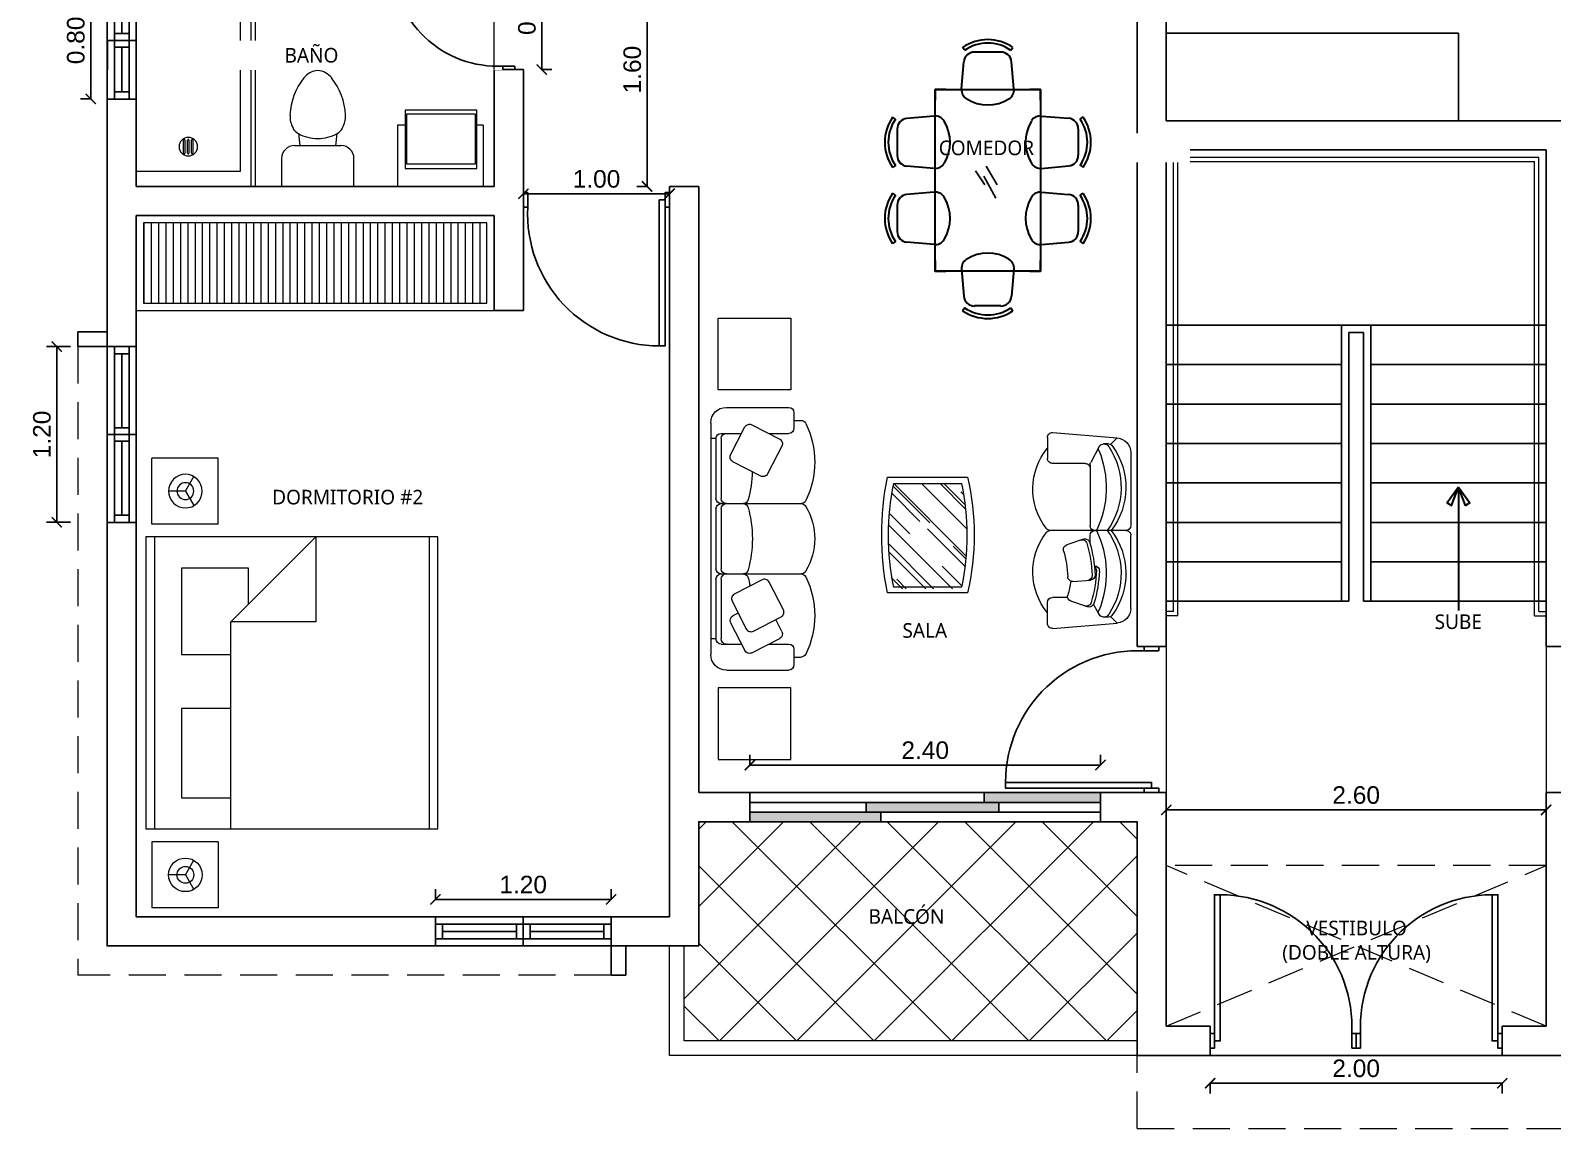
# Model space of a CAD drawing. Header units: feet. Extents: x 317 to 512, y -141 to 162.
# Drawn here: x 369.67 to 380.09, y 15.65 to 23.16 of the extents above; entities that cross this region are included whole.
import ezdxf

# ---------------------------------------------------------------- set-up
doc = ezdxf.new("R2010")
doc.units = ezdxf.units.FT
doc.header["$MEASUREMENT"] = 0
doc.linetypes.add('DASHED', pattern=[19.05, 12.7, -6.35])
for name, color, linetype in [('00-LOSA', 51, 'Continuous'), ('COCINA', 2, 'Continuous'), ('escalera', 2, 'Continuous'), ('PERT-VENT', 8, 'Continuous'), ('PISO', 8, 'Continuous'), ('puertas', 7, 'Continuous'), ('relleno', 8, 'Continuous')]:
    doc.layers.add(name, color=color, linetype=linetype)
for name, color, linetype, lineweight in [('A-GENM', 8, 'Continuous', 9), ('A-WALL', 7, 'Continuous', 25), ('closet', 8, 'Continuous', 5), ('FURN', 2, 'Continuous', 30), ('I-FURN', 2, 'Continuous', 0), ('muebles', 2, 'Continuous', 5), ('P-SANR-FIXT', 2, 'Continuous', 9), ('TXT', 2, 'Continuous', 9), ('vuelo', 251, 'DASHED', 13)]:
    doc.layers.add(name, color=color, linetype=linetype, lineweight=lineweight)
doc.styles.add('ads', font='trebuc.ttf', dxfattribs={"height": 0.14})
doc.styles.get("Standard").update_dxf_attribs({"font": 'arial.ttf'})
doc.dimstyles.new('KEILY', dxfattribs={"dimtxt": 0.12, "dimasz": 0.07, "dimexe": 0.07, "dimexo": 0.25, "dimgap": 0.04, "dimtad": 1, "dimzin": 1, "dimdsep": 46, "dimtxsty": 'Standard', "dimblk": 'ARCHTICK', "dimcen": 2.5, "dimclrd": 256, "dimclre": 256, "dimclrt": 7, "dimazin": 0, "dimtfac": 1, "dimtix": 1, "dimtmove": 2, "dimatfit": 1, "dimfxl": 0.35, "dimfxlon": 1, "dimtolj": 1, "dimtzin": 1, "dimarcsym": 0})

# ---------------------------------------------------------------- blocks, each defined once
blk = doc.blocks.new('A$C4D292AF4')
at = {"layer": 'puertas'}
for points in [[(0.03, 0.05), (0.07, 0.05), (0.07, 1.05), (0.03, 1.05)], [(0, 0), (0.03, 0), (0.03, 0.1), (0, 0.1)], [(0.97, 0), (1, 0), (1, 0.1), (0.97, 0.1)]]:
    blk.add_lwpolyline(points, close=True, dxfattribs=at)
blk.add_arc((0.068, 0.147), 0.903, 357.0481, 89.8556, dxfattribs=at)
blk = doc.blocks.new('bath_sink_6127 - bath_sink_6127-V2-Nivel 1')
at = {"layer": 'I-FURN'}
for p, q in [((0.293, 0.297), (-0.127, 0.297)), ((-0.127, 0.297), (-0.127, -0.29)), ((0.395, 0.244), (-0.005, 0.244)), ((-0.005, 0.244), (-0.005, -0.245)), ((0.025, -0.234), (0.025, 0.233)), ((0.025, 0.233), (0.369, 0.233)), ((0.293, 0.244), (0.293, 0.297)), ((0.369, 0.233), (0.369, -0.234)), ((0.395, -0.245), (0.395, 0.244)), ((0.293, -0.29), (-0.127, -0.29)), ((-0.005, -0.245), (0.395, -0.245)), ((0.369, -0.234), (0.025, -0.234)), ((0.293, -0.29), (0.293, -0.245))]:
    blk.add_line(p, q, dxfattribs=at)
blk = doc.blocks.new('Toilet_-_Tank_-_3D_4840 - 17_ High_ Seat Not Visible-536545-Nivel 1')
at = {"layer": 'P-SANR-FIXT'}
for p, q in [((0.248, 0.489), (-0.248, 0.489)), ((-0.248, 0.489), (-0.248, 0.298)), ((0.248, 0.298), (0.248, 0.489)), ((-0.159, 0.21), (-0.123, 0.21)), ((-0.123, 0.21), (-0.132, 0.127)), ((-0.123, 0.21), (0.123, 0.21)), ((0.132, 0.127), (0.123, 0.21)), ((0.123, 0.21), (0.159, 0.21))]:
    blk.add_line(p, q, dxfattribs=at)
for centre, radius, start, end in [((-0.159, 0.298), 0.0889, 180, 270), ((0.159, 0.298), 0.0889, 270, 360), ((-0.083, 0.041), 0.0995, 119.8981, 151.0596), ((0, -0.104), 0.266, 90.1019, 119.8981), ((0, -0.104), 0.266, 60.1019, 89.8981), ((0.083, 0.041), 0.0995, 28.9404, 60.1019), ((-0.023, 0.008), 0.167, 151.0596, 182.709), ((0.023, 0.008), 0.167, 357.291, 28.9404), ((0.25, 0.021), 0.441, 182.709, 218.5058), ((-0.25, 0.021), 0.441, 321.4942, 357.291), ((0.011, -0.169), 0.136, 218.5058, 265.219), ((-0.011, -0.169), 0.136, 274.781, 321.4942)]:
    blk.add_arc(centre, radius, start, end, dxfattribs=at)
blk = doc.blocks.new('A$C3D6C2CD6')
at = {"layer": 'P-SANR-FIXT'}
for p, q in [((0, 1.55), (0.787, 1.55)), ((0, 0.102), (0, 1.55)), ((0.711, 1.55), (0.711, 0.102)), ((0.787, 0), (0.787, 1.55)), ((0.813, 1.55), (0.813, 0)), ((0.324, 0.227), (0.324, 0.317)), ((0.333, 0.317), (0.333, 0.227)), ((0.351, 0.227), (0.351, 0.317)), ((0.36, 0.317), (0.36, 0.227)), ((0.378, 0.227), (0.378, 0.317)), ((0.387, 0.317), (0.387, 0.227)), ((0.711, 0.102), (0, 0.102)), ((0, 0), (0.787, 0)), ((0.124, 0), (0.787, 0)), ((0.813, 0), (0.787, 0)), ((0.813, 0), (0.787, 0))]:
    blk.add_line(p, q, dxfattribs=at)
for centre, radius, start, end in [((0.356, 0.272), 0.0635, 90, 270), ((0.356, 0.272), 0.0635, 90, 270), ((0.328, 0.317), 0.00444, 360, 180), ((0.356, 0.317), 0.00444, 360, 180), ((0.356, 0.272), 0.0635, 270, 90), ((0.356, 0.272), 0.0635, 270, 90), ((0.383, 0.317), 0.00444, 360, 180), ((0.328, 0.227), 0.00444, 180, 360), ((0.356, 0.227), 0.00444, 180, 360), ((0.383, 0.227), 0.00444, 180, 360)]:
    blk.add_arc(centre, radius, start, end, dxfattribs=at)
blk = doc.blocks.new('A$C6DF15AF1')
for points in [[(0.796, 0.067), (1.703, 0.067), (1.703, 0.133), (0.796, 0.133)], [(1.603, 0.133), (2.4, 0.133), (2.4, 0.2), (1.603, 0.2)], [(0, 0), (0.896, 0), (0.896, 0.067), (0, 0.067)]]:
    blk.add_hatch(color=256).paths.add_polyline_path(points)
at = {"layer": 'PERT-VENT', "extrusion": (-6.28888e-16, -1.94037e-15, -1)}
for points in [[(-0.796, 0.067), (-1.703, 0.067), (-1.703, 0.133), (-0.796, 0.133)], [(-1.603, 0.133), (-2.4, 0.133), (-2.4, 0.2), (-1.603, 0.2)], [(0, 0), (-0.896, 0), (-0.896, 0.067), (0, 0.067)]]:
    blk.add_lwpolyline(points, close=True, dxfattribs=at)
at = {"layer": 'PISO'}
for p, q in [((0, 0.2), (2.4, 0.2)), ((0, 0), (2.4, 0))]:
    blk.add_line(p, q, dxfattribs=at)
at = {"layer": 'PISO', "extrusion": (-6.28888e-16, -1.94037e-15, -1)}
for p, q in [((0.796, 0.133), (0, 0.133)), ((1.703, 0.067), (2.4, 0.067))]:
    blk.add_line(p, q, dxfattribs=at)
blk = doc.blocks.new('A$C5D053580')
for p, q in [((0.855, 1.016), (0.772, 1.159)), ((0.761, 1.017), (0.69, 1.123)), ((0.845, 0.914), (0.753, 1.083))]:
    blk.add_line(p, q)
at = {"layer": 'FURN'}
for p, q in [((0.608, 2.04, -0.375), (0.592, 2.062, -0.375)), ((0.884, 2.026, -0.375), (0.683, 2.026, -0.375)), ((0.96, 2.04, -0.375), (0.975, 2.062, -0.375)), ((0.585, 1.746, -0.375), (0.602, 1.952, -0.375)), ((0.983, 1.746, -0.375), (0.965, 1.952, -0.375)), ((0.384, 1.741, 0.375), (1.184, 1.741, 0.375)), ((0.384, 0.361, 0.375), (0.384, 1.741, 0.375)), ((1.184, 1.741, 0.375), (1.184, 0.361, 0.375)), ((0.082, 1.516, -0.375), (0.059, 1.532, -0.375)), ((0.375, 1.54, -0.375), (0.169, 1.522, -0.375)), ((1.192, 1.54, -0.375), (1.398, 1.523, -0.375)), ((1.486, 1.517, -0.375), (1.508, 1.533, -0.375)), ((0.095, 1.441, -0.375), (0.095, 1.24, -0.375)), ((1.472, 1.442, -0.375), (1.472, 1.241, -0.375)), ((0.082, 1.164, -0.375), (0.059, 1.149, -0.375)), ((0.375, 1.141, -0.375), (0.169, 1.159, -0.375)), ((1.192, 1.142, -0.375), (1.398, 1.16, -0.375)), ((1.486, 1.165, -0.375), (1.508, 1.15, -0.375)), ((0.082, 0.937, -0.375), (0.059, 0.953, -0.375)), ((0.375, 0.96, -0.375), (0.169, 0.943, -0.375)), ((1.192, 0.96, -0.375), (1.398, 0.943, -0.375)), ((1.486, 0.937, -0.375), (1.508, 0.953, -0.375)), ((0.095, 0.862, -0.375), (0.095, 0.661, -0.375)), ((1.472, 0.862, -0.375), (1.472, 0.661, -0.375)), ((0.082, 0.585, -0.375), (0.059, 0.57, -0.375)), ((0.375, 0.562, -0.375), (0.169, 0.58, -0.375)), ((1.192, 0.562, -0.375), (1.398, 0.58, -0.375)), ((1.486, 0.585, -0.375), (1.508, 0.57, -0.375)), ((1.184, 0.361, 0.375), (0.384, 0.361, 0.375)), ((0.585, 0.375, -0.375), (0.602, 0.169, -0.375)), ((0.983, 0.375, -0.375), (0.965, 0.169, -0.375)), ((0.608, 0.082, -0.375), (0.592, 0.059, -0.375)), ((0.884, 0.095, -0.375), (0.683, 0.095, -0.375)), ((0.96, 0.082, -0.375), (0.975, 0.059, -0.375))]:
    blk.add_line(p, q, dxfattribs=at)
for centre, radius, start, end in [((0.784, 1.782, -0.375), 0.339, 55.6197, 124.3803), ((0.784, 1.782, -0.375), 0.312, 55.6197, 124.3803), ((0.683, 1.945, -0.375), 0.0813, 90, 175.0303), ((0.884, 1.945, -0.375), 0.0813, 4.9697, 90), ((0.665, 1.739, -0.375), 0.0813, 175.0303, 238.407), ((0.902, 1.739, -0.375), 0.0813, 301.593, 4.9697), ((0.784, 1.931, -0.375), 0.307, 238.407, 301.593), ((0.339, 1.34, -0.375), 0.339, 145.6197, 214.3803), ((0.339, 1.34, -0.375), 0.312, 145.6197, 214.3803), ((0.176, 1.441, -0.375), 0.0813, 94.9697, 180), ((0.382, 1.459, -0.375), 0.0813, 31.593, 94.9697), ((1.185, 1.46, -0.375), 0.0813, 85.0303, 148.407), ((1.391, 1.442, -0.375), 0.0813, 0, 85.0303), ((1.229, 1.341, -0.375), 0.312, 325.6197, 34.3803), ((1.229, 1.341, -0.375), 0.339, 325.6197, 34.3803), ((0.19, 1.34, -0.375), 0.307, 328.407, 31.593), ((1.378, 1.341, -0.375), 0.307, 148.407, 211.593), ((0.176, 1.24, -0.375), 0.0813, 180, 265.0303), ((0.382, 1.222, -0.375), 0.0813, 265.0303, 328.407), ((1.185, 1.223, -0.375), 0.0813, 211.593, 274.9697), ((1.391, 1.241, -0.375), 0.0813, 274.9697, 0), ((0.339, 0.761, -0.375), 0.339, 145.6197, 214.3803), ((0.339, 0.761, -0.375), 0.312, 145.6197, 214.3803), ((0.176, 0.862, -0.375), 0.0813, 94.9697, 180), ((0.382, 0.88, -0.375), 0.0813, 31.593, 94.9697), ((1.185, 0.88, -0.375), 0.0813, 85.0303, 148.407), ((1.391, 0.862, -0.375), 0.0813, 0, 85.0303), ((1.229, 0.761, -0.375), 0.312, 325.6197, 34.3803), ((1.229, 0.761, -0.375), 0.339, 325.6197, 34.3803), ((0.19, 0.761, -0.375), 0.307, 328.407, 31.593), ((1.378, 0.761, -0.375), 0.307, 148.407, 211.593), ((0.176, 0.661, -0.375), 0.0813, 180, 265.0303), ((0.382, 0.643, -0.375), 0.0813, 265.0303, 328.407), ((1.185, 0.643, -0.375), 0.0813, 211.593, 274.9697), ((1.391, 0.661, -0.375), 0.0813, 274.9697, 0), ((0.784, 0.19, -0.375), 0.307, 58.407, 121.593), ((0.665, 0.382, -0.375), 0.0813, 121.593, 184.9697), ((0.902, 0.382, -0.375), 0.0813, 355.0303, 58.407), ((0.683, 0.176, -0.375), 0.0813, 184.9697, 270), ((0.884, 0.176, -0.375), 0.0813, 270, 355.0303), ((0.784, 0.339, -0.375), 0.339, 235.6197, 304.3803), ((0.784, 0.339, -0.375), 0.312, 235.6197, 304.3803)]:
    blk.add_arc(centre, radius, start, end, dxfattribs=at)
for points in [[(0.384, 1.741, -0.375), (0.384, 1.741, 0.375), (0.384, 1.661, 0.375), (0.384, 1.701, -0.375)], [(0.464, 1.741, 0.375), (0.424, 1.741, -0.375), (0.384, 1.741, -0.375), (0.384, 1.741, 0.375)], [(1.184, 0.361, 0.425), (0.384, 0.361, 0.425), (0.384, 1.741, 0.425), (1.184, 1.741, 0.425)], [(1.104, 1.741, 0.375), (1.144, 1.741, -0.375), (1.184, 1.741, -0.375), (1.184, 1.741, 0.375)], [(1.184, 1.741, -0.375), (1.184, 1.741, 0.375), (1.184, 1.661, 0.375), (1.184, 1.701, -0.375)], [(0.384, 0.361, -0.375), (0.384, 0.361, 0.375), (0.384, 0.441, 0.375), (0.384, 0.401, -0.375)], [(0.464, 0.361, 0.375), (0.424, 0.361, -0.375), (0.384, 0.361, -0.375), (0.384, 0.361, 0.375)], [(1.104, 0.361, 0.375), (1.144, 0.361, -0.375), (1.184, 0.361, -0.375), (1.184, 0.361, 0.375)], [(1.184, 0.361, -0.375), (1.184, 0.361, 0.375), (1.184, 0.441, 0.375), (1.184, 0.401, -0.375)]]:
    blk.add_3dface(points, dxfattribs=at)
blk = doc.blocks.new('A$C4CC40D8E')
at = {"layer": 'muebles'}
for p, q in [((0.15, 2.525, 0.013), (0.75, 2.525, 0.013)), ((0, 0.15, 0.013), (0, 2.375, 0.013)), ((0.396, 2.358, 0.013), (0.663, 2.221, 0.013)), ((0.8, 2.325, 0.013), (0.8, 2.475, 0.013)), ((0.8, 2.4, 0.013), (0.868, 2.4, 0.013)), ((0.05, 2.225, 0.013), (0, 2.225, 0.013)), ((0.05, 1.65, 0.013), (0.05, 2.225, 0.013)), ((0.1, 2.275, 0.013), (0.297, 2.275, 0.013)), ((0.1, 1.65, 0.013), (0.1, 2.225, 0.013)), ((0.191, 2.07, 0.013), (0.329, 2.337, 0.013)), ((0.557, 2.275, 0.013), (0.75, 2.275, 0.013)), ((0.684, 2.153, 0.013), (0.625, 2.039, 0.013)), ((0.264, 1.976, 0.013), (0.213, 2.003, 0.013)), ((0.05, 0.975, 0.013), (0.05, 1.55, 0.013)), ((0.1, 1.6, 0.013), (0.869, 1.6, 0.013)), ((0.1, 0.975, 0.013), (0.1, 1.55, 0.013)), ((0.1, 0.925, 0.013), (0.869, 0.925, 0.013)), ((0.05, 0.3, 0.013), (0.05, 0.875, 0.013)), ((0.1, 0.3, 0.013), (0.1, 0.875, 0.013)), ((0.05, 0.3, 0.013), (0, 0.3, 0.013)), ((0.1, 0.25, 0.013), (0.297, 0.25, 0.013)), ((0.557, 0.25, 0.013), (0.75, 0.25, 0.013)), ((0.8, 0.05, 0.013), (0.8, 0.2, 0.013)), ((0.8, 0.125, 0.013), (0.868, 0.125, 0.013)), ((0.15, 0, 0.013), (0.75, 0, 0.013))]:
    blk.add_line(p, q, dxfattribs=at)
at = {"layer": 'muebles', "elevation": 0.013}
for points in [[(0.698, 1.945), (0.56, 1.678, -0.414214), (0.493, 1.657), (0.226, 1.794, -0.414214), (0.205, 1.861), (0.342, 2.128, -0.414214), (0.41, 2.15), (0.676, 2.012, -0.414214)], [(0.684, 0.372), (0.547, 0.638, 0.414214), (0.48, 0.66), (0.213, 0.522, 0.414214), (0.191, 0.455), (0.329, 0.188, 0.414214), (0.396, 0.167), (0.663, 0.304, 0.414214)]]:
    blk.add_lwpolyline(points, format="xyb", close=True, dxfattribs=at)
at = {"layer": 'muebles'}
for centre, radius, start, end in [((0.15, 2.375, 0.013), 0.15, 90, 180), ((0.75, 2.475, 0.013), 0.05, 360, 90), ((0.373, 2.314, 0.013), 0.05, 62.7398, 152.7398), ((0.868, 2.35, 0.013), 0.05, 23.8847, 90), ((0.162, 2, 0.013), 0.838, 333.776, 26.224), ((0.1, 2.225, 0.013), 0.05, 90, 180), ((0.15, 2.225, 0.013), 0.05, 90, 180), ((0.64, 2.176, 0.013), 0.05, 332.7398, 62.7398), ((0.75, 2.325, 0.013), 0.05, 270, 360), ((0.236, 2.047, 0.013), 0.05, 152.7398, 242.7398), ((0.1, 1.65, 0.013), 0.05, 180, 270), ((0.15, 1.65, 0.013), 0.05, 180, 270), ((0.311, 1.65, 0.013), 0.05, 270, 347.1604), ((-0.718, 1.937, 0.013), 1.118, 344.5029, 348.573), ((0.868, 1.65, 0.013), 0.05, 270, 336.1153), ((0.1, 1.55, 0.013), 0.05, 90, 180), ((0.15, 1.55, 0.013), 0.05, 90, 180), ((0.311, 1.55, 0.013), 0.05, 12.8396, 90), ((-0.718, 1.262, 0.013), 1.118, 344.5029, 15.4971), ((0.869, 1.55, 0.013), 0.05, 25.9445, 90), ((0.399, 1.262, 0.013), 0.601, 329.0457, 30.9543), ((0.1, 0.975, 0.013), 0.05, 180, 270), ((0.1, 0.875, 0.013), 0.05, 90, 180), ((0.15, 0.975, 0.013), 0.05, 180, 270), ((0.15, 0.875, 0.013), 0.05, 90, 180), ((0.311, 0.975, 0.013), 0.05, 270, 347.1604), ((0.311, 0.875, 0.013), 0.05, 12.8396, 90), ((-0.718, 0.587, 0.013), 1.118, 1.5948, 15.4971), ((0.868, 0.875, 0.013), 0.05, 23.8847, 90), ((0.869, 0.975, 0.013), 0.05, 270, 334.0555), ((0.162, 0.525, 0.013), 0.838, 333.776, 26.224), ((0.1, 0.3, 0.013), 0.05, 180, 270), ((0.15, 0.3, 0.013), 0.05, 180, 270), ((0.15, 0.15, 0.013), 0.15, 180, 270), ((0.75, 0.2, 0.013), 0.05, 0, 90), ((0.868, 0.175, 0.013), 0.05, 270, 336.1153), ((0.75, 0.05, 0.013), 0.05, 270, 0)]:
    blk.add_arc(centre, radius, start, end, dxfattribs=at)
blk = doc.blocks.new('A$C6E953964')
at = {"layer": 'muebles'}
for p, q in [((1.358, 1.876), (1.206, 1.724)), ((1.432, 1.873), (1.859, 1.37)), ((1.316, 1.543), (1.206, 1.653)), ((1.527, 1.466), (1.366, 1.546)), ((1.666, 1.438), (1.552, 1.404)), ((1.751, 1.39), (1.716, 1.426)), ((1.239, 1.39), (1.356, 1.253)), ((1.859, 1.37), (1.763, 1.37)), ((1.252, 0.639), (0.704, 1.187)), ((1.008, 1.008), (0.928, 1.169)), ((1.279, 1.121), (1.282, 1.118)), ((1.85, 1.167), (1.323, 0.639)), ((1.091, 0.994), (1.029, 0.932)), ((0.519, 0.422), (0.959, 0.862)), ((0.015, 0.533), (0.167, 0.686)), ((0.475, 0.449), (0.238, 0.686)), ((0.724, 0.041), (1.252, 0.568)), ((0.018, 0.459), (0.521, 0.032)), ((0.453, 0.225), (0.506, 0.401)), ((0.501, 0.14), (0.465, 0.175)), ((0.521, 0.032), (0.521, 0.128))]:
    blk.add_line(p, q, dxfattribs=at)
for centre, radius, start, end in [((1.393, 1.841), 0.05, 40.2921, 135), ((1.346, 1.144), 0.659, 95.5762, 172.3053), ((1.241, 1.689), 0.05, 135, 225), ((0.711, 1.797), 1.001, 289.1764, 337.4282), ((1.201, 1.357), 0.05, 40.5997, 133.14), ((0.355, 2.044), 1.078, 323.4757, 331.2045), ((1.343, 1.501), 0.05, 63.7448, 151.2045), ((0.355, 2.044), 1.328, 317.1583, 331.5028), ((1.478, 1.435), 0.05, 331.5028, 63.7448), ((1.505, 1.421), 0.05, 331.5542, 63.7448), ((1.68, 1.39), 0.05, 45, 153.7448), ((1.686, 1.385), 0.05, 343.3506, 45), ((0.429, 2.18), 1.078, 298.7955, 313.14), ((0.992, 1.521), 0.758, 279.5275, 348.5153), ((1.054, 1.459), 0.72, 277.3329, 350.6734), ((1.299, 1.243), 0.05, 312.8417, 40.5997), ((0.355, 2.044), 1.358, 317.2097, 331.5542), ((1.318, 1.22), 0.05, 312.7903, 40.5997), ((1.716, 1.355), 0.05, 345.2193, 45), ((1.744, 1.273), 0.15, 315, 40.2921), ((0.747, 0.545), 0.659, 97.6947, 174.4238), ((0.67, 1.15), 0.05, 45, 103.6093), ((0.741, 1.221), 0.05, 166.3907, 225), ((0.973, 1.192), 0.05, 118.7955, 206.2552), ((0.429, 2.18), 1.328, 298.4972, 312.8417), ((0.429, 2.18), 1.358, 298.4458, 312.7903), ((1.315, 1.156), 0.05, 229.4003, 317.2097), ((1.292, 1.175), 0.05, 262.286, 317.1583), ((1.039, 1.057), 0.05, 206.2552, 298.4972), ((1.053, 1.03), 0.05, 206.2552, 298.4458), ((0.094, 1.18), 1.001, 292.5718, 340.8236), ((0.994, 0.826), 0.05, 45, 135), ((1.065, 0.897), 0.05, 135, 225), ((0.202, 0.65), 0.05, 45, 135), ((0.37, 0.899), 0.758, 281.4847, 350.4725), ((0.432, 0.837), 0.72, 279.3266, 352.6671), ((1.217, 0.604), 0.05, 315, 45), ((1.287, 0.674), 0.05, 225, 315), ((0.05, 0.498), 0.05, 135, 229.7079), ((0.51, 0.484), 0.05, 225, 315), ((0.554, 0.387), 0.05, 135, 163.0552), ((0.501, 0.211), 0.05, 116.2552, 225), ((0.507, 0.205), 0.05, 225, 286.6494), ((0.536, 0.175), 0.05, 225, 284.7807), ((0.618, 0.147), 0.15, 229.7079, 315)]:
    blk.add_arc(centre, radius, start, end, dxfattribs=at)
blk = doc.blocks.new('A$C00990124')
at = {"layer": 'relleno', "ltscale": 0.4}
h = blk.add_hatch(dxfattribs=at)
h.set_pattern_fill('AR-RROOF', color=256, scale=0.008831, angle=585, style=0)
h.set_pattern_definition([(315, (-222.8446, 143.9424), (0.19032512, -0.50753365), [3.3645046, -0.4486006, 1.1215015, -0.2243003]), (315, (-222.71296, 143.65215), (-0.36954794, -0.0523394), [0.6729009, -0.0740191, 1.3458018, -0.1682252]), (315, (-222.90011, 143.72828), (0.71847733, -0.93100705), [1.79440245, -0.3140204, 0.8972012, -0.2243003])])
h.paths.add_polyline_path([(0.548, 0.748), (0.08, 0.748, 0.101119), (0.08, 0.028), (0.548, 0.028, 0.101119)])
at = {"layer": 'muebles'}
for p, q in [((0.08, 0.748, 449.107), (0.548, 0.748, 449.107)), ((0.548, 0.038, 449.107), (0.08, 0.038, 449.107))]:
    blk.add_line(p, q, dxfattribs=at)
at = {"layer": 'muebles', "elevation": 449.107}
blk.add_lwpolyline([(0.04, 0.791), (0.587, 0.791, -0.117641), (0.587, 0), (0.04, 0, -0.100473), (0.04, 0.791)], format="xyb", close=True, dxfattribs=at)
at = {"layer": 'muebles'}
for centre, start, end in [((1.791, 0.393, 449.107), 168.2811, 191.7189), ((-1.162, 0.393, 449.107), 348.2811, 11.7189)]:
    blk.add_arc(centre, 1.747, start, end, dxfattribs=at)
blk = doc.blocks.new('A$C154754DE')
at = {"layer": 'muebles'}
for p, q in [((1.505, 3.079, 224.56), (1.958, 3.079, 224.56)), ((1.505, 2.626, 224.56), (1.505, 3.079, 224.56)), ((1.958, 2.626, 224.56), (1.958, 3.079, 224.56)), ((1.729, 2.853, 224.56), (1.672, 2.953, 224.56)), ((1.729, 2.853, 224.56), (1.672, 2.754, 224.56)), ((1.729, 2.853, 224.56), (1.844, 2.853, 224.56)), ((1.505, 2.626, 224.56), (1.958, 2.626, 224.56)), ((0, 2.54, 224.56), (2, 2.54, 224.56)), ((0, 0.54, 224.56), (0, 2.54, 224.56)), ((0.061, 2.54, 224.56), (0.061, 0.54, 224.56)), ((1.419, 1.958, 224.56), (0.837, 2.54, 224.56)), ((0.837, 2.54, 224.56), (0.837, 1.958, 224.56)), ((1.939, 0.54, 224.56), (1.939, 2.54, 224.56)), ((2, 2.54, 224.56), (2, 0.54, 224.56)), ((1.296, 2.326, 224.56), (1.755, 2.326, 224.56)), ((1.296, 2.081, 224.56), (1.296, 2.326, 224.56)), ((1.755, 2.326, 224.56), (1.755, 1.734, 224.56)), ((0.837, 1.958, 224.56), (1.419, 1.958, 224.56)), ((1.419, 0.54, 224.56), (1.419, 1.958, 224.56)), ((1.755, 1.734, 224.56), (1.419, 1.734, 224.56)), ((1.419, 1.364, 224.56), (1.755, 1.364, 224.56)), ((1.755, 1.364, 224.56), (1.755, 0.754, 224.56)), ((1.755, 0.754, 224.56), (1.419, 0.754, 224.56)), ((2, 0.54, 224.56), (0, 0.54, 224.56)), ((1.505, 0.453, 224.56), (1.958, 0.453, 224.56)), ((1.505, 0.453, 224.56), (1.505, 0, 224.56)), ((1.958, 0.453, 224.56), (1.958, 0, 224.56)), ((1.729, 0.226, 224.56), (1.672, 0.326, 224.56)), ((1.729, 0.226, 224.56), (1.672, 0.126, 224.56)), ((1.729, 0.226, 224.56), (1.844, 0.226, 224.56)), ((1.505, 0, 224.56), (1.958, 0, 224.56))]:
    blk.add_line(p, q, dxfattribs=at)
at = {"layer": 'muebles', "extrusion": (0, 0, -1)}
for centre, major_axis, start_param, end_param in [((1.729, 2.853, 224.56), (-0.0814, -0.0814), -1.570796, 4.712389), ((1.729, 0.226, 224.56), (-0.0407, 0.0407), 1.570796326794897, 7.853981633974483)]:
    blk.add_ellipse(centre, major_axis=major_axis, ratio=1, start_param=start_param, end_param=end_param, dxfattribs=at)
at = {"layer": 'muebles'}
for centre, major_axis, start_param, end_param in [((1.729, 2.853, 224.56), (-0.0407, -0.0407), 1.570796326794897, 7.853981633974483), ((1.729, 0.226, 224.56), (-0.0814, 0.0814), -1.570796, 4.712389)]:
    blk.add_ellipse(centre, major_axis=major_axis, ratio=1, start_param=start_param, end_param=end_param, dxfattribs=at)
blk = doc.blocks.new('A$C72735B25')
at = {"layer": 'PERT-VENT', "extrusion": (-1.27878e-17, -1.31713e-15, -1)}
for p, q in [((0, 0), (0, 1.203)), ((0.05, 0), (0.05, 1.203)), ((0.1, 0.648), (0.1, 1.149)), ((0.15, 0), (0.15, 1.203)), ((0.2, 0), (0.2, 1.203)), ((0.15, 0.648), (0.05, 0.648)), ((0.2, 0.602), (0, 0.602)), ((0.15, 0.555), (0.05, 0.555)), ((0.1, 0.05), (0.1, 0.555)), ((0.05, 0.05), (0.15, 0.05))]:
    blk.add_line(p, q, dxfattribs=at)
at = {"layer": 'PERT-VENT', "extrusion": (-1.27878e-17, 1.31713e-15, -1)}
blk.add_line((0.05, 1.153), (0.15, 1.153), dxfattribs=at)
blk = doc.blocks.new('A$C4D6C175D')
at = {"layer": 'PERT-VENT', "extrusion": (-1.27878e-17, -1.31713e-15, -1)}
for p, q in [((0, 0), (0, 0.803)), ((0.05, 0), (0.05, 0.803)), ((0.1, 0.448), (0.1, 0.749)), ((0.15, 0), (0.15, 0.803)), ((0.2, 0), (0.2, 0.803)), ((0.15, 0.448), (0.05, 0.448)), ((0.2, 0.402), (0, 0.402)), ((0.15, 0.355), (0.05, 0.355)), ((0.1, 0.05), (0.1, 0.355)), ((0.05, 0.05), (0.15, 0.05))]:
    blk.add_line(p, q, dxfattribs=at)
at = {"layer": 'PERT-VENT', "extrusion": (-1.27878e-17, 1.31713e-15, -1)}
blk.add_line((0.05, 0.753), (0.15, 0.753), dxfattribs=at)
blk = doc.blocks.new('A$C074D4DC8')
at = {"layer": 'FURN'}
blk.add_line((0.0418, 0.3424), (0.0418, -0.1979), dxfattribs=at)
for points in [[(0.0418, 0.3424), (-0.0084, 0.2735), (0.0117, 0.2615), (0.0418, 0.3424)], [(0.0418, 0.3424), (0.0919, 0.2735), (0.0719, 0.2615), (0.0418, 0.3424)]]:
    blk.add_lwpolyline(points, dxfattribs=at)
blk = doc.blocks.new('A$C07320120')
at = {"layer": 'closet'}
h = blk.add_hatch(dxfattribs=at)
h.set_pattern_fill('ANSI31', color=256, scale=0.4, angle=45, style=0)
h.set_pattern_definition([(90, (0.25, 5.65), (-0.05, 7e-18), [])])
h.paths.add_polyline_path([(0.25, 5.65), (2.6, 5.65), (2.6, 6.2), (0.25, 6.2)])
at = {"layer": 'PISO'}
h = blk.add_hatch(dxfattribs=at)
h.set_pattern_fill('NET', color=256, scale=3, angle=45, style=0)
h.set_pattern_definition([(45, (3.95, 0.6), (-0.265165, 0.265165), []), (135, (3.95, 0.6), (-0.265165, -0.265165), [])])
h.paths.add_polyline_path([(4.05, 2.1), (7.05, 2.1), (7.05, 0.6), (3.95, 0.6), (3.95, 1.25), (4.05, 1.25)])
at = {"layer": 'A-GENM'}
for p, q in [((3.85, 0.5), (3.85, 1.25)), ((3.95, 0.6), (3.95, 1.25)), ((7.05, 0.6), (3.95, 0.6)), ((7.05, 0.5), (3.85, 0.5))]:
    blk.add_line(p, q, dxfattribs=at)
at = {"layer": 'A-WALL'}
for p, q in [((7.25, 6.9), (7.25, 12.4)), ((7.05, 3.3), (7.05, 10.8)), ((2.65, 6.45), (2.65, 7.25)), ((2.65, 7.25), (2.85, 7.25)), ((2.85, 5.6), (2.85, 7.25)), ((0, 5.454), (0, 7.048)), ((0.2, 6.45), (0.2, 7.048)), ((7.25, 6.9), (10.05, 6.9)), ((7.25, 3.3), (7.25, 6.7)), ((7.25, 3.3), (7.25, 6.7)), ((7.25, 6.7), (9.85, 6.7)), ((9.85, 3.3), (9.85, 6.7)), ((0.2, 6.45), (2.65, 6.45)), ((3.85, 1.45), (3.85, 6.45)), ((3.85, 6.45), (4.05, 6.45)), ((4.05, 2.3), (4.05, 6.45)), ((0.2, 5.354), (0.2, 6.25)), ((0.2, 6.25), (2.65, 6.25)), ((2.65, 5.6), (2.65, 6.25)), ((2.65, 5.6), (2.85, 5.6)), ((-0.2, 5.354), (-0.2, 5.454)), ((0, 1.25), (0, 4.15)), ((0.2, 1.45), (0.2, 4.15)), ((7.25, 3.3), (7.05, 3.3)), ((9.85, 3.3), (10.05, 3.3)), ((4.05, 2.3), (4.4, 2.3)), ((4.4, 2.3), (4.4, 2.1)), ((6.8, 2.3), (7.25, 2.3)), ((6.8, 2.3), (6.8, 2.1)), ((7.25, 0.7), (7.25, 2.3)), ((10.3, 2.3), (9.85, 2.3)), ((9.85, 0.7), (9.85, 2.3)), ((4.05, 1.25), (4.05, 2.1)), ((4.05, 2.1), (4.4, 2.1)), ((6.8, 2.1), (7.05, 2.1)), ((7.05, 0.5), (7.05, 2.1)), ((0.2, 1.45), (2.247, 1.45)), ((3.45, 1.45), (3.85, 1.45)), ((0, 1.25), (2.247, 1.25)), ((3.55, 1.25), (4.05, 1.25)), ((3.45, 1.05), (3.55, 1.05)), ((7.25, 0.7), (7.55, 0.7)), ((7.55, 0.7), (7.55, 0.5)), ((9.85, 0.7), (9.55, 0.7)), ((9.55, 0.7), (9.55, 0.5)), ((7.05, 0.5), (7.55, 0.5)), ((10.05, 0.5), (9.55, 0.5))]:
    blk.add_line(p, q, dxfattribs=at)
at = {"layer": 'A-WALL', "extrusion": (-1.27878e-17, -1.31713e-15, -1)}
for p, q in [((0.2, 7.048), (0, 7.048)), ((-0.2, 5.454), (0, 5.454)), ((-0.2, 5.354), (0.2, 5.354)), ((0.2, 4.15), (0, 4.15)), ((0.2, 4.15), (0, 4.15))]:
    blk.add_line(p, q, dxfattribs=at)
at = {"layer": 'A-WALL', "extrusion": (-6.28888e-16, -1.93323e-15, -1)}
for p, q in [((2.247, 1.45), (2.247, 1.25)), ((2.247, 1.45), (2.247, 1.25)), ((3.45, 1.05), (3.45, 1.45)), ((3.55, 1.05), (3.55, 1.25))]:
    blk.add_line(p, q, dxfattribs=at)
at = {"layer": 'closet'}
for p, q in [((7.3, 3.54), (7.3, 6.65)), ((7.3, 6.65), (9.8, 6.65)), ((7.33, 3.51), (7.33, 6.62)), ((7.33, 6.62), (9.77, 6.62)), ((9.77, 3.51), (9.77, 6.62)), ((9.8, 3.54), (9.8, 6.65)), ((0.2, 5.6), (2.65, 5.6)), ((7.3, 3.54), (7.25, 3.54)), ((7.33, 3.51), (7.25, 3.51)), ((9.77, 3.51), (9.85, 3.51)), ((9.8, 3.54), (9.85, 3.54)), ((7.25, 3.3), (7.25, 2.3)), ((9.85, 3.3), (9.85, 2.3)), ((7.55, 0.5), (9.55, 0.5))]:
    blk.add_line(p, q, dxfattribs=at)
blk.add_lwpolyline([(0.25, 5.65), (2.6, 5.65), (2.6, 6.2), (0.25, 6.2)], close=True, dxfattribs=at)
at = {"layer": 'COCINA'}
for p, q in [((7.25, 7.5), (9.25, 7.5)), ((9.25, 7.5), (9.25, 6.9))]:
    blk.add_line(p, q, dxfattribs=at)
at = {"layer": 'escalera'}
for p, q in [((7.25, 5.5), (8.45, 5.5)), ((8.45, 3.61), (8.45, 5.5)), ((8.45, 5.5), (8.65, 5.5)), ((8.5, 3.61), (8.5, 5.45)), ((8.5, 5.45), (8.6, 5.45)), ((8.6, 3.61), (8.6, 5.45)), ((8.65, 5.5), (9.85, 5.5)), ((8.65, 3.61), (8.65, 5.5)), ((7.25, 5.23), (8.45, 5.23)), ((8.65, 5.23), (9.85, 5.23)), ((7.25, 4.96), (8.45, 4.96)), ((8.65, 4.96), (9.85, 4.96)), ((7.25, 4.69), (8.45, 4.69)), ((8.65, 4.69), (9.85, 4.69)), ((7.25, 4.42), (8.45, 4.42)), ((8.65, 4.42), (9.85, 4.42)), ((7.25, 4.15), (8.45, 4.15)), ((8.65, 4.15), (9.85, 4.15)), ((7.25, 3.88), (8.45, 3.88)), ((8.65, 3.88), (9.85, 3.88)), ((7.25, 3.61), (8.45, 3.61)), ((8.45, 3.61), (8.5, 3.61)), ((8.6, 3.61), (8.65, 3.61)), ((8.65, 3.61), (9.85, 3.61))]:
    blk.add_line(p, q, dxfattribs=at)
at = {"layer": 'muebles', "elevation": 449.121}
for points in [[(4.681, 5.058), (4.182, 5.058), (4.182, 5.548), (4.681, 5.548)], [(4.681, 3.017), (4.182, 3.017), (4.182, 2.527), (4.681, 2.527)]]:
    blk.add_lwpolyline(points, close=True, dxfattribs=at)
at = {"layer": 'vuelo', "ltscale": 0.02}
for p, q in [((-0.2, 5.354), (-0.2, 1.05)), ((9.85, 1.8), (7.25, 1.8)), ((7.25, 0.7), (9.85, 1.8)), ((9.85, 0.7), (7.25, 1.8)), ((3.45, 1.05), (-0.2, 1.05)), ((7.05, 0), (7.05, 0.5)), ((7.05, 0), (10.05, 0))]:
    blk.add_line(p, q, dxfattribs=at)
for name, p in [('A$C3D6C2CD6', (0.2, 6.45)), ('A$C72735B25', (0, 4.15)), ('A$C6DF15AF1', (4.4, 2.1))]:
    blk.add_blockref(name, p)
at = {"rotation": 270}
blk.add_blockref('A$C72735B25', (2.247, 1.45), dxfattribs=at)
at = {"layer": 'FURN'}
blk.add_blockref('A$C00990124', (5.302, 3.668), dxfattribs=at)
at = {"layer": 'FURN', "xscale": 1.5625, "yscale": 1.5625, "zscale": 1.5625}
blk.add_blockref('A$C074D4DC8', (9.185, 3.857), dxfattribs=at)
at = {"layer": 'I-FURN', "rotation": 90}
blk.add_blockref('bath_sink_6127 - bath_sink_6127-V2-Nivel 1', (2.285, 6.577), dxfattribs=at)
at = {"layer": 'muebles', "xscale": -0.7122876750000273, "yscale": 0.7122876750000273, "zscale": 0.712287675000016, "rotation": 180}
blk.add_blockref('A$C4CC40D8E', (4.132, 4.937, -0.009), dxfattribs=at)
at = {"layer": 'muebles', "extrusion": (0.001083, -0.002614, 0.999996), "xscale": -0.670388400000006, "yscale": 0.6703883999999893, "zscale": 0.6703884000000084, "rotation": 135.000162156856}
blk.add_blockref('A$C6E953964', (6.683, 4.991, -0.003), dxfattribs=at)
at = {"layer": 'muebles', "extrusion": (-0.001083, -0.002614, 0.999996), "xscale": 0.6703883999999858, "yscale": 0.6703883999999858, "zscale": 0.6703883999999858, "rotation": 224.9998378431458}
blk.add_blockref('A$C6E953964', (10.417, 4.991, -0.022), dxfattribs=at)
at = {"layer": 'puertas', "extrusion": (-6.28888e-16, 1.94037e-15, -1), "xscale": -1.000288939019299, "yscale": 1.000288939019299, "zscale": 1.000288939019297, "rotation": 180}
blk.add_blockref('A$C4D292AF4', (-3.85, 6.408), dxfattribs=at)
at = {"layer": 'puertas', "extrusion": (1.94037e-15, 6.28888e-16, -1), "xscale": -1.000288939019299, "yscale": 1.000288939019299, "zscale": 1.000288939019297, "rotation": 270}
blk.add_blockref('A$C4D292AF4', (-7.2, 2.3), dxfattribs=at)
at = {"layer": 'puertas', "extrusion": (6.10446e-16, -1.94037e-15, -1), "xscale": -1.000288939019299, "yscale": 1.000288939019299, "zscale": 1.000288939019297}
blk.add_blockref('A$C4D292AF4', (-7.55, 0.55), dxfattribs=at)
at = {"layer": 'puertas', "extrusion": (-6.28888e-16, -1.94037e-15, -1), "xscale": 1.000288939019299, "yscale": 1.000288939019299, "zscale": 1.000288939019299}
blk.add_blockref('A$C4D292AF4', (-9.55, 0.55), dxfattribs=at)
at = {"layer": 'TXT', "insert": (1.647, 4.373), "char_height": 0.1, "width": 2.688, "attachment_point": 2, "style": 'ads', "bg_fill": 2}
blk.add_mtext('DORMITORIO #2', dxfattribs=at)
at = {"layer": 'TXT', "char_height": 0.1, "width": 2.688, "attachment_point": 2, "style": 'ads'}
for s, insert in [('SALA', (5.597, 3.46)), ('SUBE', (9.249, 3.52)), ('BALCÓN', (5.472, 1.502)), ('VESTIBULO\\P(DOBLE ALTURA)', (8.553, 1.423))]:
    blk.add_mtext(s, dxfattribs=dict(at, insert=insert))
at = {"layer": 'FURN', "xscale": -1}
blk.add_blockref('A$C154754DE', (2.265, 1.511), dxfattribs=at)
at = {"layer": 'TXT', "char_height": 0.1, "width": 2.688, "attachment_point": 2, "style": 'ads', "bg_fill": 2}
for s, insert in [('BAÑO', (1.399, 7.398)), ('COMEDOR', (6.019, 6.764))]:
    blk.add_mtext(s, dxfattribs=dict(at, insert=insert))
at = {"layer": 'closet'}
blk.add_line((2.65, 7.25), (2.65, 8.05), dxfattribs=at)
blk.add_blockref('A$C4D6C175D', (0, 7.048))
at = {"ltscale": 0.3, "xscale": 0.9000000000000057, "yscale": 0.9000000000000057, "zscale": 0.9000000000000057}
blk.add_blockref('A$C5D053580', (5.323, 5.546), dxfattribs=at)
at = {"layer": 'P-SANR-FIXT', "rotation": 179.9999999999976}
blk.add_blockref('Toilet_-_Tank_-_3D_4840 - 17_ High_ Seat Not Visible-536545-Nivel 1', (1.442, 6.939), dxfattribs=at)
at = {"layer": 'puertas', "extrusion": (1.94037e-15, -6.28888e-16, -1), "xscale": 0.8002311512154279, "yscale": 0.8002311512154279, "zscale": 0.8002311512154279, "rotation": 270}
blk.add_blockref('A$C4D292AF4', (-2.79, 8.05), dxfattribs=at)
blk = doc.blocks.new('_ArchTick')
at = {"color": 0, "linetype": 'ByBlock', "const_width": 0.15}
blk.add_lwpolyline([(-0.5, -0.5), (0.5, 0.5)], dxfattribs=at)
blk = doc.blocks.new('*D462')
at = {"lineweight": -2, "transparency": 16777216}
for p, q in [((372.443, 17.215), (372.443, 17.285)), ((372.443, 17.215), (373.646, 17.215)), ((373.646, 17.215), (373.646, 17.285))]:
    blk.add_line(p, q, dxfattribs=at)
at = {"layer": 'DEFPOINTS', "color": 0, "transparency": 16777216}
for p in [(373.646, 17.215), (372.443, 17.096), (373.646, 17.096)]:
    blk.add_point(p, dxfattribs=at)
at = {"lineweight": -2, "transparency": 16777216, "xscale": 0.07, "yscale": 0.07, "zscale": 0.07, "rotation": 180}
blk.add_blockref('_ArchTick', (372.443, 17.215), dxfattribs=at)
at = {"lineweight": -2, "transparency": 16777216, "xscale": 0.07, "yscale": 0.07, "zscale": 0.07}
blk.add_blockref('_ArchTick', (373.646, 17.215), dxfattribs=at)
at = {"color": 7, "transparency": 16777216, "insert": (373.044, 17.316), "char_height": 0.12, "attachment_point": 5}
blk.add_mtext('\\A1;1.20', dxfattribs=at)
blk = doc.blocks.new('*D463')
at = {"lineweight": -2, "transparency": 16777216}
for p, q in [((369.946, 21), (369.781, 21)), ((369.851, 21), (369.851, 19.797)), ((369.946, 19.797), (369.781, 19.797))]:
    blk.add_line(p, q, dxfattribs=at)
at = {"layer": 'DEFPOINTS', "color": 0, "transparency": 16777216}
for p in [(370.196, 21), (369.851, 19.797), (370.196, 19.797)]:
    blk.add_point(p, dxfattribs=at)
at = {"lineweight": -2, "transparency": 16777216, "xscale": 0.07, "yscale": 0.07, "zscale": 0.07}
for p, rotation in [((369.851, 21), 90), ((369.851, 19.797), 270)]:
    blk.add_blockref('_ArchTick', p, dxfattribs=dict(at, rotation=rotation))
at = {"color": 7, "transparency": 16777216, "insert": (369.75, 20.398), "char_height": 0.12, "attachment_point": 5, "rotation": 90}
blk.add_mtext('\\A1;1.20', dxfattribs=at)
blk = doc.blocks.new('*D464')
at = {"lineweight": -2, "transparency": 16777216}
for p, q in [((370.084, 23.498), (370.014, 23.498)), ((370.084, 23.498), (370.084, 22.695)), ((370.084, 22.695), (370.014, 22.695))]:
    blk.add_line(p, q, dxfattribs=at)
at = {"layer": 'DEFPOINTS', "color": 0, "transparency": 16777216}
for p in [(370.196, 23.498), (370.084, 22.695), (370.196, 22.695)]:
    blk.add_point(p, dxfattribs=at)
at = {"lineweight": -2, "transparency": 16777216, "xscale": 0.07, "yscale": 0.07, "zscale": 0.07}
for p, rotation in [((370.084, 23.498), 90), ((370.084, 22.695), 270)]:
    blk.add_blockref('_ArchTick', p, dxfattribs=dict(at, rotation=rotation))
at = {"color": 7, "transparency": 16777216, "insert": (369.982, 23.096), "char_height": 0.12, "attachment_point": 5, "rotation": 90}
blk.add_mtext('\\A1;0.80', dxfattribs=at)
blk = doc.blocks.new('*D476')
at = {"lineweight": -2, "transparency": 16777216}
for p, q in [((377.746, 15.957), (377.746, 15.887)), ((377.746, 15.957), (379.746, 15.957)), ((379.746, 15.957), (379.746, 15.887))]:
    blk.add_line(p, q, dxfattribs=at)
at = {"layer": 'DEFPOINTS', "color": 0, "transparency": 16777216}
for p in [(377.746, 16.146), (379.746, 16.146), (379.746, 15.957)]:
    blk.add_point(p, dxfattribs=at)
at = {"lineweight": -2, "transparency": 16777216, "xscale": 0.07, "yscale": 0.07, "zscale": 0.07, "rotation": 180}
blk.add_blockref('_ArchTick', (377.746, 15.957), dxfattribs=at)
at = {"lineweight": -2, "transparency": 16777216, "xscale": 0.07, "yscale": 0.07, "zscale": 0.07}
blk.add_blockref('_ArchTick', (379.746, 15.957), dxfattribs=at)
at = {"color": 7, "transparency": 16777216, "insert": (378.746, 16.058), "char_height": 0.12, "attachment_point": 5}
blk.add_mtext('\\A1;2.00', dxfattribs=at)
blk = doc.blocks.new('*D477')
at = {"lineweight": -2, "transparency": 16777216}
for p, q in [((374.596, 18.135), (374.596, 18.205)), ((374.596, 18.135), (376.996, 18.135)), ((376.996, 18.135), (376.996, 18.205))]:
    blk.add_line(p, q, dxfattribs=at)
at = {"layer": 'DEFPOINTS', "color": 0, "transparency": 16777216}
for p in [(376.996, 18.135), (374.596, 17.946), (376.996, 17.946)]:
    blk.add_point(p, dxfattribs=at)
at = {"lineweight": -2, "transparency": 16777216, "xscale": 0.07, "yscale": 0.07, "zscale": 0.07, "rotation": 180}
blk.add_blockref('_ArchTick', (374.596, 18.135), dxfattribs=at)
at = {"lineweight": -2, "transparency": 16777216, "xscale": 0.07, "yscale": 0.07, "zscale": 0.07}
blk.add_blockref('_ArchTick', (376.996, 18.135), dxfattribs=at)
at = {"color": 7, "transparency": 16777216, "insert": (375.796, 18.236), "char_height": 0.12, "attachment_point": 5}
blk.add_mtext('\\A1;2.40', dxfattribs=at)
blk = doc.blocks.new('*D478')
at = {"lineweight": -2, "transparency": 16777216}
for p, q in [((377.446, 17.828), (377.446, 17.898)), ((377.446, 17.828), (380.046, 17.828)), ((380.046, 17.828), (380.046, 17.898))]:
    blk.add_line(p, q, dxfattribs=at)
at = {"layer": 'DEFPOINTS', "color": 0, "transparency": 16777216}
for p in [(380.046, 17.828), (377.446, 17.809), (380.046, 17.753)]:
    blk.add_point(p, dxfattribs=at)
at = {"lineweight": -2, "transparency": 16777216, "xscale": 0.07, "yscale": 0.07, "zscale": 0.07, "rotation": 180}
blk.add_blockref('_ArchTick', (377.446, 17.828), dxfattribs=at)
at = {"lineweight": -2, "transparency": 16777216, "xscale": 0.07, "yscale": 0.07, "zscale": 0.07}
blk.add_blockref('_ArchTick', (380.046, 17.828), dxfattribs=at)
at = {"color": 7, "transparency": 16777216, "insert": (378.746, 17.929), "char_height": 0.12, "attachment_point": 5}
blk.add_mtext('\\A1;2.60', dxfattribs=at)
blk = doc.blocks.new('*D479')
at = {"lineweight": -2, "transparency": 16777216}
for p, q in [((373.892, 23.696), (373.822, 23.696)), ((373.892, 23.696), (373.892, 22.096)), ((373.892, 22.096), (373.822, 22.096))]:
    blk.add_line(p, q, dxfattribs=at)
at = {"layer": 'DEFPOINTS', "color": 0, "transparency": 16777216}
for p in [(374.046, 23.696), (373.892, 22.096), (374.046, 22.096)]:
    blk.add_point(p, dxfattribs=at)
at = {"lineweight": -2, "transparency": 16777216, "xscale": 0.07, "yscale": 0.07, "zscale": 0.07}
for p, rotation in [((373.892, 23.696), 90), ((373.892, 22.096), 270)]:
    blk.add_blockref('_ArchTick', p, dxfattribs=dict(at, rotation=rotation))
at = {"color": 7, "transparency": 16777216, "insert": (373.791, 22.896), "char_height": 0.12, "attachment_point": 5, "rotation": 90}
blk.add_mtext('\\A1;1.60', dxfattribs=at)
blk = doc.blocks.new('*D484')
at = {"lineweight": -2, "transparency": 16777216}
for p, q in [((373.046, 22.046), (373.046, 21.976)), ((374.046, 22.046), (373.046, 22.046)), ((374.046, 22.046), (374.046, 21.976))]:
    blk.add_line(p, q, dxfattribs=at)
at = {"layer": 'DEFPOINTS', "color": 0, "transparency": 16777216}
for p in [(373.046, 22.119), (374.046, 22.096), (373.046, 22.046)]:
    blk.add_point(p, dxfattribs=at)
at = {"lineweight": -2, "transparency": 16777216, "xscale": 0.07, "yscale": 0.07, "zscale": 0.07, "rotation": 180}
blk.add_blockref('_ArchTick', (373.046, 22.046), dxfattribs=at)
at = {"lineweight": -2, "transparency": 16777216, "xscale": 0.07, "yscale": 0.07, "zscale": 0.07}
blk.add_blockref('_ArchTick', (374.046, 22.046), dxfattribs=at)
at = {"color": 7, "transparency": 16777216, "insert": (373.546, 22.147), "char_height": 0.12, "attachment_point": 5}
blk.add_mtext('\\A1;1.00', dxfattribs=at)
blk = doc.blocks.new('*D485')
at = {"lineweight": -2, "transparency": 16777216}
for p, q in [((373.171, 23.696), (373.241, 23.696)), ((373.171, 23.696), (373.171, 22.896)), ((373.171, 22.896), (373.241, 22.896))]:
    blk.add_line(p, q, dxfattribs=at)
at = {"layer": 'DEFPOINTS', "color": 0, "transparency": 16777216}
for p in [(373.046, 23.696), (373.046, 22.896), (373.171, 22.896)]:
    blk.add_point(p, dxfattribs=at)
at = {"lineweight": -2, "transparency": 16777216, "xscale": 0.07, "yscale": 0.07, "zscale": 0.07}
for p, rotation in [((373.171, 23.696), 90), ((373.171, 22.896), 270)]:
    blk.add_blockref('_ArchTick', p, dxfattribs=dict(at, rotation=rotation))
at = {"color": 7, "transparency": 16777216, "insert": (373.07, 23.296), "char_height": 0.12, "attachment_point": 5, "rotation": 90}
blk.add_mtext('\\A1;0.80', dxfattribs=at)

msp = doc.modelspace()

# ---------------------------------------------------------------- block references
msp.add_blockref('A$C07320120', (370.19591, 15.64625))

# ---------------------------------------------------------------- next in the draw order: linework, layer by layer
at = {"layer": '00-LOSA'}
msp.add_lwpolyline([(370.19591, 28.04625), (370.19591, 16.89625), (374.24591, 16.89625), (374.24591, 17.74625), (377.24591, 17.74625), (377.24591, 16.14625), (380.24591, 16.14625), (380.24591, 17.74625), (383.24591, 17.74625), (383.24591, 16.89625), (387.29591, 16.89625), (387.29591, 24.19391), (386.64595, 24.19391), (386.64595, 28.04625)], close=True, dxfattribs=at)

# ---------------------------------------------------------------- next in the draw order: dimensions: what is measured, and where the dimension line sits
for base, p1, p2, picture, middle in [((373.17083, 22.89625), (373.04591, 23.69625), (373.04591, 22.89625), '*D485', (373.06956, 23.29625)), ((373.89234, 22.09625), (374.04591, 23.69625), (374.04591, 22.09625), '*D479', (373.79107, 22.89625)), ((370.08377, 22.69465), (370.19591, 23.49785), (370.19591, 22.69465), '*D464', (369.9825, 23.09625)), ((369.8512, 19.79659), (370.19591, 20.9998), (370.19591, 19.79659), '*D463', (369.74993, 20.39819))]:
    dim = msp.add_linear_dim(base=base, p1=p1, p2=p2, angle=90, dimstyle='KEILY', override={"dimfxl": 0.3})
    dim.commit()
    dim.dimension.update_dxf_attribs({"geometry": picture, "text_midpoint": middle})
for base, p1, p2, picture, middle in [((373.04591, 22.04609), (374.04591, 22.09625), (373.04591, 22.11927), '*D484', (373.54591, 22.14736)), ((376.99591, 18.13497), (374.59591, 17.94625), (376.99591, 17.94625), '*D477', (375.79591, 18.23624)), ((380.04591, 17.82783), (377.44591, 17.80909), (380.04591, 17.75287), '*D478', (378.74591, 17.9291)), ((373.64591, 17.21487), (372.4427, 17.09625), (373.64591, 17.09625), '*D462', (373.04431, 17.31614)), ((379.74591, 15.95676), (377.74591, 16.14625), (379.74591, 16.14625), '*D476', (378.74591, 16.05803))]:
    dim = msp.add_linear_dim(base=base, p1=p1, p2=p2, dimstyle='KEILY', override={"dimfxl": 0.3})
    dim.commit()
    dim.dimension.update_dxf_attribs({"geometry": picture, "text_midpoint": middle})

doc.saveas('drawing.dxf')
